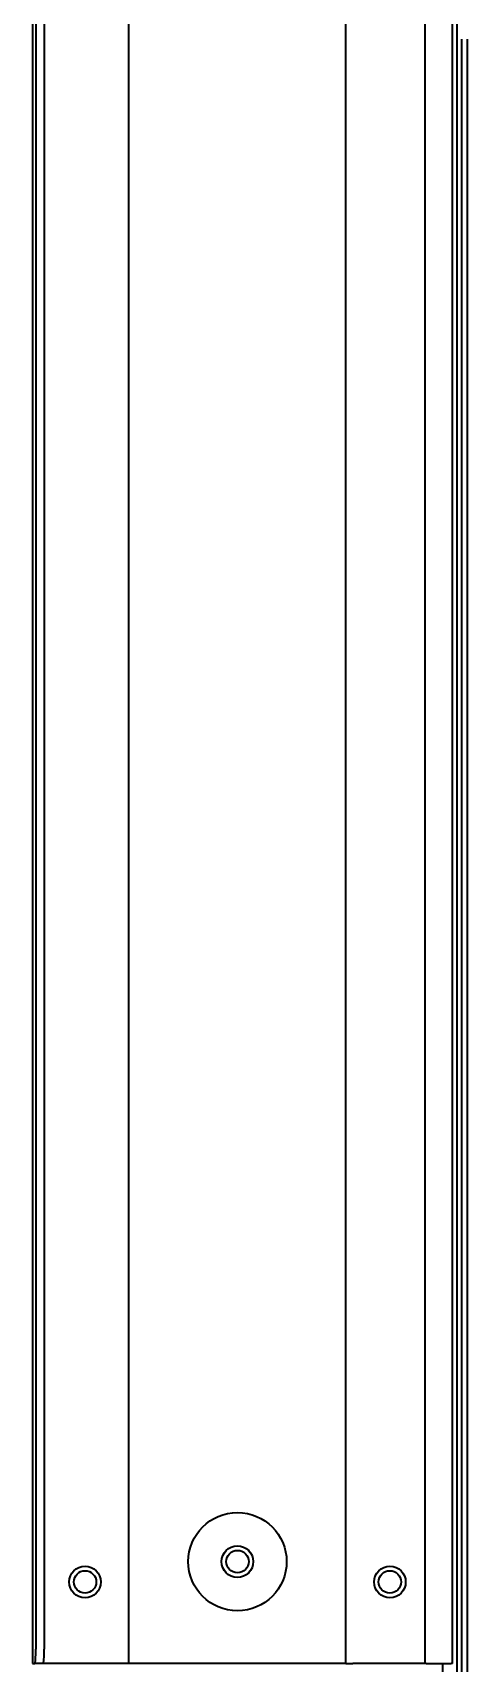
# Model space of a CAD drawing. Header units: inches. Extents: x 786 to 5593, y 691 to 5453.
# Drawn here: x 4195.3 to 4257.2, y 4394.3 to 4626.7 of the extents above; entities that cross this region are included whole.
import ezdxf

# ---------------------------------------------------------------- set-up
doc = ezdxf.new("R2010")
doc.units = ezdxf.units.IN
doc.layers.add('1', color=7, linetype='Continuous', true_color=0xffffff)

msp = doc.modelspace()

# ---------------------------------------------------------------- linework, layer by layer
at = {"layer": '1', "color": 7, "linetype": 'Continuous', "lineweight": 35}
for p, q in [((4255.74, 5281.63), (4255.74, 4302.78)), ((4195.32, 5190.28), (4195.32, 4394.28)), ((4209.04, 4394.28), (4209.04, 5190.28)), ((4239.94, 4394.28), (4239.94, 5190.28)), ((4251.16, 5190.28), (4251.16, 4394.28)), ((4255.11, 4394.28), (4255.11, 5190.28)), ((4195.77, 5188.28), (4195.77, 4396.28)), ((4196.97, 5188.28), (4196.97, 4396.28)), ((4256.44, 4285.58), (4256.44, 4625.77)), ((4257.24, 4285.58), (4257.24, 4625.77)), ((4195.32, 4394.28), (4195.32, 4394.28)), ((4195.32, 4394.28), (4195.63, 4394.28)), ((4196.83, 4394.28), (4195.63, 4394.28)), ((4197.52, 4394.28), (4196.83, 4394.28)), ((4208.04, 4394.28), (4197.52, 4394.28)), ((4209.04, 4394.28), (4208.04, 4394.28)), ((4211.24, 4394.28), (4209.04, 4394.28)), ((4237.74, 4394.28), (4211.24, 4394.28)), ((4239.94, 4394.28), (4237.74, 4394.28)), ((4239.94, 4394.28), (4240.94, 4394.28)), ((4251.16, 4394.28), (4240.94, 4394.28)), ((4251.36, 4394.28), (4251.16, 4394.28)), ((4251.36, 4394.28), (4254.91, 4394.28)), ((4253.74, 4302.48), (4253.74, 4394.29)), ((4255.11, 4394.28), (4254.91, 4394.28))]:
    msp.add_line(p, q, dxfattribs=at)
for centre, radius in [((4224.49, 4408.78), 7), ((4224.49, 4408.78), 2.26), ((4224.49, 4408.78), 2.25), ((4224.49, 4408.78), 1.6), ((4202.78, 4405.88), 2.25), ((4202.78, 4405.88), 1.6), ((4246.2, 4405.88), 2.25), ((4246.2, 4405.88), 1.6)]:
    msp.add_circle(centre, radius, dxfattribs=at)
for centre, major_axis, start_param, end_param in [((4195.63, 4396.28), (0, -2), 0, 1.570796), ((4196.83, 4396.28), (0, 2), 3.141593, 4.712389)]:
    msp.add_ellipse(centre, major_axis=major_axis, ratio=0.069756, start_param=start_param, end_param=end_param, dxfattribs=at)

doc.saveas('drawing.dxf')
